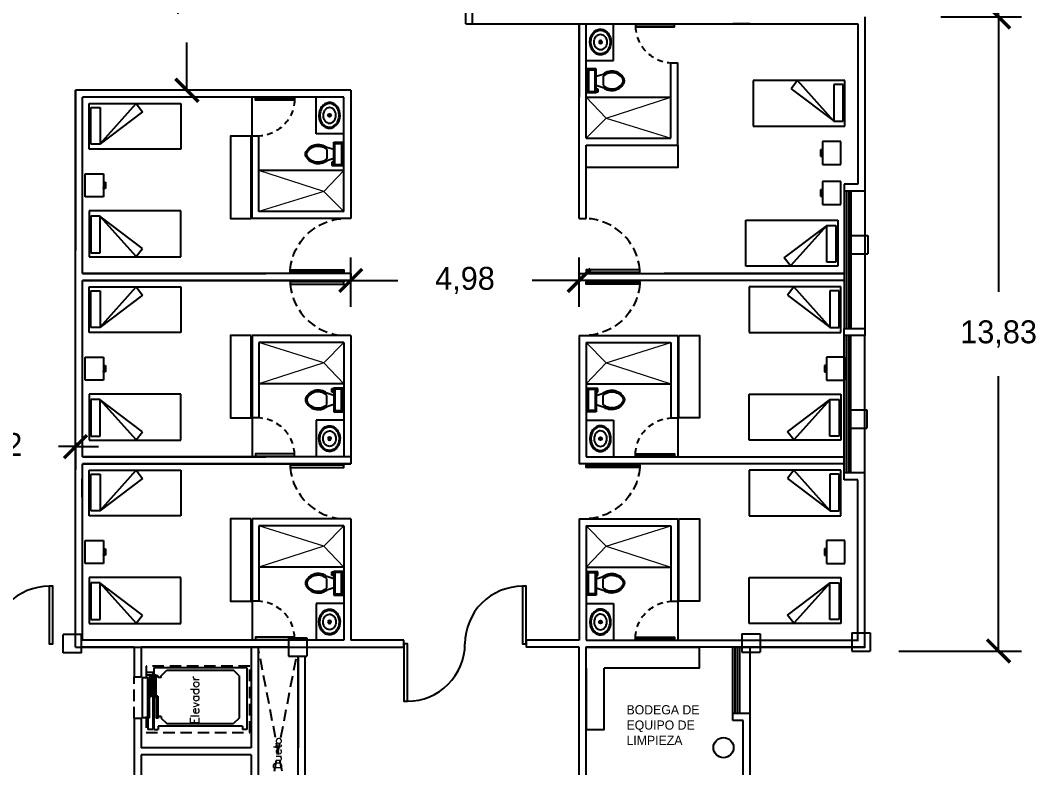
# Model space of a CAD drawing. Header units: millimetres. Extents: x -1615 to -538, y 177 to 397.
# Drawn here: x -1120.98 to -1098.8, y 344.27 to 360.57 of the extents above; entities that cross this region are included whole.
import ezdxf

# ---------------------------------------------------------------- set-up
doc = ezdxf.new("R2010")
doc.units = ezdxf.units.MM
for name, pattern in [('HIDDEN', [0.375, 0.25, -0.125]), ('HIDDEN2', [0.1875, 0.125, -0.0625]), ('OCULTA2', [0.3, 0.2, -0.1])]:
    doc.linetypes.add(name, pattern=pattern)
for name, color, linetype in [('AUX', 8, 'Continuous'), ('MOB', 7, 'Continuous'), ('MUEB', 251, 'Continuous'), ('MUEBLES', 9, 'Continuous'), ('MUROS', 1, 'Continuous'), ('PROY', 8, 'HIDDEN'), ('TEX', 2, 'Continuous'), ('VENT', 4, 'Continuous'), ('VENTANAS', 4, 'Continuous')]:
    doc.layers.add(name, color=color, linetype=linetype)
doc.layers.add('nom-esp', color=7, linetype='Continuous', lineweight=20)
doc.layers.add('venpu', color=7, linetype='Continuous', lineweight=15)
doc.styles.add('ROMANS', font='ROMANS.shx')
doc.styles.get("Standard").update_dxf_attribs({"font": 'stylu.ttf'})
doc.dimstyles.new('ISO-25', dxfattribs={"dimtxt": 0.5, "dimasz": 0.5, "dimexe": 0.5, "dimexo": 0.625, "dimtad": 0, "dimtih": 1, "dimtoh": 1, "dimtxsty": 'Standard', "dimblk": 'ARCHTICK', "dimcen": 2.5, "dimadec": 0, "dimazin": 0, "dimtfac": 1, "dimtmove": 0, "dimatfit": 3, "dimfxl": 0, "dimarcsym": 0})

# ---------------------------------------------------------------- blocks, each defined once
blk = doc.blocks.new('Sink - Oval top')
for p, q in [((-1, 0), (1, 0)), ((0, 1), (0, -1))]:
    blk.add_line(p, q)
at = {"linetype": 'Continuous'}
for points in [[(-12.23, 0.39, 0.117634), (-11.46, -3.36, 0.104469), (-8.88, -6.8, 0.090016), (-5.08, -9.07, 0.08192), (-0.32, -10.02, 0.08192), (4.49, -9.38, 0.090016), (8.42, -7.36, 0.104469), (11.22, -4.09, 0.117634), (12.23, -0.39, 0.117634), (11.46, 3.36, 0.104469), (8.88, 6.8, 0.090016), (5.08, 9.07, 0.08192), (0.32, 10.02, 0.08192), (-4.49, 9.38, 0.090016), (-8.42, 7.36, 0.104469), (-11.22, 4.09, 0.117634)], [(-11.29, 0.16, 0.118622), (-10.52, -3.25, 0.104678), (-8.07, -6.36, 0.089562), (-4.54, -8.37, 0.081185), (-0.13, -9.15, 0.081185), (4.3, -8.49, 0.089562), (7.89, -6.58, 0.104678), (10.42, -3.55, 0.118622), (11.29, -0.16, 0.118622), (10.52, 3.25, 0.104678), (8.07, 6.36, 0.089562), (4.54, 8.37, 0.081185), (0.13, 9.15, 0.081185), (-4.3, 8.49, 0.089562), (-7.89, 6.58, 0.104678), (-10.42, 3.55, 0.118622)], [(-7.42, 0.08, 0.118283), (-6.91, -2.17, 0.104607), (-5.29, -4.21, 0.089718), (-2.97, -5.53, 0.081436), (-0.07, -6.04, 0.081436), (2.84, -5.59, 0.089718), (5.2, -4.33, 0.104607), (6.86, -2.32, 0.118283), (7.42, -0.08, 0.118283), (6.91, 2.17, 0.104607), (5.29, 4.21, 0.089718), (2.97, 5.53, 0.081436), (0.07, 6.04, 0.081436), (-2.84, 5.59, 0.089718), (-5.2, 4.33, 0.104607), (-6.86, 2.32, 0.118283)]]:
    blk.add_lwpolyline(points, format="xyb", close=True, dxfattribs=at)
for radius in [1.5, 1]:
    blk.add_circle((0, 0), radius)
blk = doc.blocks.new('Toilet - top')
for p, q in [((-10, -8.5), (-8, -8.5)), ((-10, -9.5), (-10, -8.5)), ((-8, -8.5), (-8, -8)), ((-7, -8), (-7, -9.5)), ((-4, -8), (-6, -14)), ((4, -8), (6, -14)), ((9.5, -6), (9.5, -2)), ((-7, -9.5), (-10, -9.5)), ((4, -14), (-4, -14))]:
    blk.add_line(p, q)
blk.add_lwpolyline([(10.5, -8), (10.5, 0), (-10.5, 0), (-10.5, -8)], close=True)
for points in [[(-9.5, -2), (-9.5, -6)], [(8.5, -1), (-8.5, -1)], [(-8.5, -7), (8.5, -7)]]:
    blk.add_lwpolyline(points)
for centre, radius, start, end in [((-8.62, -1.88), 0.884, 81.8699, 188.1301), ((-8.62, -6.12), 0.884, 171.8699, 278.1301), ((8.62, -1.88), 0.884, 351.8699, 98.1301), ((8.62, -6.12), 0.884, 261.8699, 8.1301), ((3.52, -21.58), 12.17, 141.46911, 247.97143), ((4.2, -21.82), 11.33, 136.36773, 238.94682), ((-3.52, -21.58), 12.17, 292.02843, 38.53071), ((-4.2, -21.82), 11.33, 301.05301, 43.63209), ((0, -27.88), 4, 245.73182, 294.26817), ((0, -29), 4, 254.86053, 285.13947)]:
    blk.add_arc(centre, radius, start, end)
blk = doc.blocks.new('A$C3FDD2C79')
at = {"layer": 'VENT'}
blk.add_line((0, 0.02), (0, 0), dxfattribs=at)
blk.add_lwpolyline([(0, 0.02), (0.85, 0.02), (0.85, 0.07), (0, 0.07)], close=True, dxfattribs=at)
at = {"layer": 'VENT', "linetype": 'HIDDEN2'}
blk.add_arc((0.035, 0.036), 0.815, 2.3785, 92.4407, dxfattribs=at)
blk = doc.blocks.new('A$C42181B83')
at = {"layer": 'VENT'}
blk.add_line((0, 0), (0, 0.03), dxfattribs=at)
blk.add_lwpolyline([(0, 0.03), (1.17, 0.03), (1.17, 0.08), (0, 0.08)], close=True, dxfattribs=at)
at = {"layer": 'VENT', "linetype": 'OCULTA2'}
blk.add_arc((-0.051, -0.024), 1.225, 4.8759, 87.6257, dxfattribs=at)
blk = doc.blocks.new('_ArchTick')
at = {"color": 0, "linetype": 'ByBlock', "const_width": 0.15}
blk.add_lwpolyline([(-0.5, -0.5), (0.5, 0.5)], dxfattribs=at)
blk = doc.blocks.new('*D256')
at = {"color": 0, "lineweight": -2}
for p, q in [((-1101.946, 367.613), (-1099.152, 367.613)), ((-1099.652, 367.613), (-1099.652, 365.051)), ((-1099.652, 360.648), (-1099.652, 363.21)), ((-1100.911, 360.648), (-1099.152, 360.648))]:
    blk.add_line(p, q, dxfattribs=at)
at = {"layer": 'Defpoints', "color": 0}
for p in [(-1102.571, 367.613), (-1101.536, 360.648), (-1099.652, 360.648)]:
    blk.add_point(p, dxfattribs=at)
at = {"color": 0, "lineweight": -2, "xscale": 0.5, "yscale": 0.5, "zscale": 0.5}
for p, rotation in [((-1099.652, 367.613), 90), ((-1099.652, 360.648), 270)]:
    blk.add_blockref('_ArchTick', p, dxfattribs=dict(at, rotation=rotation))
at = {"color": 0, "insert": (-1099.652, 364.13), "char_height": 0.5, "attachment_point": 5}
blk.add_mtext('6,97', dxfattribs=at)
blk = doc.blocks.new('*D257')
at = {"color": 0, "lineweight": -2}
for p, q in [((-1100.911, 360.648), (-1099.152, 360.648)), ((-1099.652, 360.648), (-1099.652, 354.651)), ((-1099.652, 346.814), (-1099.652, 352.811)), ((-1101.824, 346.814), (-1099.152, 346.814))]:
    blk.add_line(p, q, dxfattribs=at)
at = {"layer": 'Defpoints', "color": 0}
for p in [(-1101.536, 360.648), (-1102.449, 346.814), (-1099.652, 346.814)]:
    blk.add_point(p, dxfattribs=at)
at = {"color": 0, "lineweight": -2, "xscale": 0.5, "yscale": 0.5, "zscale": 0.5}
for p, rotation in [((-1099.652, 360.648), 90), ((-1099.652, 346.814), 270)]:
    blk.add_blockref('_ArchTick', p, dxfattribs=dict(at, rotation=rotation))
at = {"color": 0, "insert": (-1099.652, 353.731), "char_height": 0.5, "attachment_point": 5}
blk.add_mtext('13,83', dxfattribs=at)
blk = doc.blocks.new('*D246')
at = {"color": 0, "lineweight": -2}
for p, q in [((-1123.398, 351.363), (-1123.398, 350.773)), ((-1119.776, 351.363), (-1119.776, 350.773)), ((-1123.398, 351.273), (-1123.898, 351.273)), ((-1123.398, 351.273), (-1123.029, 351.273)), ((-1119.776, 351.273), (-1120.145, 351.273)), ((-1119.776, 351.273), (-1119.276, 351.273))]:
    blk.add_line(p, q, dxfattribs=at)
at = {"layer": 'Defpoints', "color": 0}
for p in [(-1123.398, 351.988), (-1119.776, 351.988), (-1119.776, 351.273)]:
    blk.add_point(p, dxfattribs=at)
at = {"color": 0, "lineweight": -2, "xscale": 0.5, "yscale": 0.5, "zscale": 0.5}
blk.add_blockref('_ArchTick', (-1123.398, 351.273), dxfattribs=at)
at = {"color": 0, "lineweight": -2, "xscale": 0.5, "yscale": 0.5, "zscale": 0.5, "rotation": 180}
blk.add_blockref('_ArchTick', (-1119.776, 351.273), dxfattribs=at)
at = {"color": 0, "insert": (-1121.587, 351.273), "char_height": 0.5, "attachment_point": 5}
blk.add_mtext('3,62', dxfattribs=at)
blk = doc.blocks.new('*D252')
at = {"color": 0, "lineweight": -2}
for p, q in [((-1113.776, 354.321), (-1113.776, 355.398)), ((-1108.794, 354.321), (-1108.794, 355.398)), ((-1113.776, 354.898), (-1112.75, 354.898)), ((-1108.794, 354.898), (-1109.82, 354.898))]:
    blk.add_line(p, q, dxfattribs=at)
at = {"layer": 'Defpoints', "color": 0}
for p in [(-1113.776, 354.898), (-1113.776, 353.696), (-1108.794, 353.696)]:
    blk.add_point(p, dxfattribs=at)
at = {"color": 0, "lineweight": -2, "xscale": 0.5, "yscale": 0.5, "zscale": 0.5, "rotation": 180}
blk.add_blockref('_ArchTick', (-1113.776, 354.898), dxfattribs=at)
at = {"color": 0, "lineweight": -2, "xscale": 0.5, "yscale": 0.5, "zscale": 0.5}
blk.add_blockref('_ArchTick', (-1108.794, 354.898), dxfattribs=at)
at = {"color": 0, "insert": (-1111.285, 354.898), "char_height": 0.5, "attachment_point": 5}
blk.add_mtext('4,98', dxfattribs=at)
blk = doc.blocks.new('*D254')
at = {"color": 0, "lineweight": -2}
for p, q in [((-1116.97, 362.973), (-1117.846, 362.973)), ((-1117.346, 362.973), (-1117.346, 361.931)), ((-1117.346, 359.048), (-1117.346, 360.09)), ((-1116.97, 359.048), (-1117.846, 359.048))]:
    blk.add_line(p, q, dxfattribs=at)
at = {"layer": 'Defpoints', "color": 0}
for p in [(-1116.345, 362.973), (-1117.346, 359.048), (-1116.345, 359.048)]:
    blk.add_point(p, dxfattribs=at)
at = {"color": 0, "lineweight": -2, "xscale": 0.5, "yscale": 0.5, "zscale": 0.5}
for p, rotation in [((-1117.346, 362.973), 90), ((-1117.346, 359.048), 270)]:
    blk.add_blockref('_ArchTick', p, dxfattribs=dict(at, rotation=rotation))
at = {"color": 0, "insert": (-1117.346, 361.01), "char_height": 0.5, "attachment_point": 5}
blk.add_mtext('3,92', dxfattribs=at)

msp = doc.modelspace()

# ---------------------------------------------------------------- linework, layer by layer
for p, q in [((-1115.926, 358.048), (-1115.926, 358.898)), ((-1115.926, 351.898), (-1115.926, 351.048)), ((-1106.644, 351.898), (-1106.644, 351.048)), ((-1115.926, 347.898), (-1115.926, 347.048)), ((-1106.644, 347.898), (-1106.644, 347.048))]:
    msp.add_line(p, q)
at = {"layer": 'AUX'}
for p, q in [((-1116.043, 346.449), (-1118.069, 346.449)), ((-1118.069, 346.449), (-1118.069, 345.105)), ((-1116.043, 346.449), (-1116.043, 345.105)), ((-1118.325, 346.237), (-1118.325, 345.359)), ((-1118.325, 346.237), (-1118.197, 346.237)), ((-1118.087, 346.343), (-1118.237, 346.343)), ((-1118.087, 346.29), (-1118.237, 346.29)), ((-1118.197, 345.833), (-1118.197, 346.237)), ((-1118.158, 345.816), (-1118.158, 346.29)), ((-1118.158, 346.29), (-1118.123, 346.29)), ((-1118.123, 345.816), (-1118.123, 346.29)), ((-1118.087, 346.343), (-1118.087, 346.29)), ((-1118.087, 346.29), (-1118.087, 345.105)), ((-1118.018, 346.29), (-1118.069, 346.29)), ((-1118.057, 346.287), (-1118.057, 345.812)), ((-1118.022, 346.287), (-1118.057, 346.287)), ((-1118.022, 346.287), (-1118.022, 345.812)), ((-1118.018, 346.29), (-1118.018, 346.272)), ((-1117.976, 346.272), (-1118.018, 346.272)), ((-1118.018, 346.272), (-1118.018, 346.272)), ((-1117.976, 346.237), (-1117.976, 346.272)), ((-1117.905, 346.237), (-1117.976, 346.237)), ((-1117.905, 346.272), (-1117.782, 346.396)), ((-1117.905, 346.237), (-1117.905, 346.272)), ((-1117.782, 346.396), (-1116.331, 346.396)), ((-1116.207, 346.272), (-1116.331, 346.396)), ((-1116.207, 346.272), (-1116.207, 345.352)), ((-1118.197, 345.833), (-1118.161, 345.833)), ((-1118.197, 345.359), (-1118.197, 345.833)), ((-1118.161, 345.359), (-1118.161, 345.833)), ((-1118.123, 345.816), (-1118.158, 345.816)), ((-1118.057, 345.812), (-1118.022, 345.812)), ((-1117.983, 345.83), (-1118.018, 345.83)), ((-1118.018, 345.83), (-1118.018, 345.356)), ((-1117.983, 345.83), (-1117.983, 345.356)), ((-1118.161, 345.359), (-1118.325, 345.359)), ((-1118.197, 345.359), (-1118.197, 345.105)), ((-1118.161, 345.359), (-1118.197, 345.359)), ((-1118.018, 345.356), (-1117.983, 345.356)), ((-1118.018, 345.352), (-1118.018, 345.356)), ((-1117.976, 345.352), (-1118.018, 345.352)), ((-1118.018, 345.352), (-1118.018, 345.352)), ((-1117.905, 345.388), (-1117.976, 345.388)), ((-1117.976, 345.388), (-1117.976, 345.352)), ((-1117.905, 345.388), (-1117.905, 345.352)), ((-1117.905, 345.352), (-1117.782, 345.229)), ((-1116.207, 345.352), (-1116.331, 345.229)), ((-1118.087, 345.105), (-1118.197, 345.105)), ((-1118.069, 345.105), (-1117.976, 345.105)), ((-1116.136, 345.175), (-1117.976, 345.175)), ((-1117.976, 345.175), (-1117.976, 345.105)), ((-1117.782, 345.229), (-1116.331, 345.229)), ((-1116.136, 345.175), (-1116.136, 345.105)), ((-1116.043, 345.105), (-1116.136, 345.105))]:
    msp.add_line(p, q, dxfattribs=at)
at = {"layer": 'MOB'}
for points in [[(-1108.644, 346.44), (-1108.644, 346.44), (-1108.644, 346.898), (-1106.178, 346.898), (-1106.178, 346.44), (-1108.247, 346.44)], [(-1108.644, 346.44), (-1108.644, 345.098), (-1108.247, 345.098), (-1108.247, 346.44)]]:
    msp.add_lwpolyline(points, dxfattribs=at)
msp.add_circle((-1105.649, 344.706), 0.219, dxfattribs=at)
at = {"layer": 'MUEB'}
for p, q in [((-1108.044, 359.698), (-1108.044, 360.498)), ((-1108.644, 359.698), (-1108.044, 359.698)), ((-1103.004, 359.261), (-1105.004, 359.261)), ((-1105.004, 359.261), (-1105.004, 358.261)), ((-1104.033, 359.258), (-1104.172, 359.078)), ((-1104.172, 359.078), (-1103.237, 358.375)), ((-1103.242, 358.376), (-1104.033, 359.258)), ((-1103.043, 359.175), (-1103.243, 359.175)), ((-1103.243, 359.175), (-1103.243, 358.375)), ((-1103.043, 358.375), (-1103.043, 359.175)), ((-1103.004, 358.261), (-1103.004, 359.261)), ((-1114.526, 358.098), (-1114.526, 358.898)), ((-1119.481, 358.76), (-1117.481, 358.76)), ((-1119.481, 357.76), (-1119.481, 358.76)), ((-1119.442, 358.674), (-1119.242, 358.674)), ((-1119.442, 357.874), (-1119.442, 358.674)), ((-1119.243, 357.875), (-1118.452, 358.758)), ((-1119.242, 358.674), (-1119.242, 357.874)), ((-1118.452, 358.758), (-1118.313, 358.578)), ((-1117.481, 358.76), (-1117.481, 357.76)), ((-1118.313, 358.578), (-1119.248, 357.874)), ((-1105.004, 358.261), (-1103.004, 358.261)), ((-1103.243, 358.375), (-1103.043, 358.375)), ((-1113.926, 358.098), (-1114.526, 358.098)), ((-1117.481, 357.76), (-1119.481, 357.76)), ((-1119.242, 357.874), (-1119.442, 357.874)), ((-1103.533, 357.75), (-1103.533, 357.61)), ((-1103.493, 357.75), (-1103.533, 357.75)), ((-1103.093, 357.93), (-1103.493, 357.93)), ((-1103.093, 357.93), (-1103.493, 357.93)), ((-1103.493, 357.93), (-1103.493, 357.75)), ((-1103.493, 357.93), (-1103.493, 357.43)), ((-1103.093, 357.43), (-1103.093, 357.93)), ((-1103.533, 357.61), (-1103.493, 357.61)), ((-1103.513, 357.73), (-1103.493, 357.73)), ((-1103.513, 357.63), (-1103.513, 357.73)), ((-1103.493, 357.63), (-1103.513, 357.63)), ((-1103.493, 357.61), (-1103.493, 357.63)), ((-1103.493, 357.43), (-1103.093, 357.43)), ((-1119.564, 357.223), (-1119.164, 357.223)), ((-1119.564, 357.223), (-1119.164, 357.223)), ((-1119.564, 356.723), (-1119.564, 357.223)), ((-1119.164, 357.223), (-1119.164, 357.043)), ((-1119.164, 357.223), (-1119.164, 356.723)), ((-1119.164, 357.043), (-1119.124, 357.043)), ((-1119.144, 357.023), (-1119.164, 357.023)), ((-1119.164, 356.923), (-1119.144, 356.923)), ((-1119.164, 356.903), (-1119.164, 356.923)), ((-1119.124, 356.903), (-1119.164, 356.903)), ((-1119.144, 356.923), (-1119.144, 357.023)), ((-1119.124, 357.043), (-1119.124, 356.903)), ((-1103.533, 356.874), (-1103.533, 356.734)), ((-1103.493, 356.874), (-1103.533, 356.874)), ((-1103.093, 357.054), (-1103.493, 357.054)), ((-1103.093, 357.054), (-1103.493, 357.054)), ((-1103.493, 357.054), (-1103.493, 356.874)), ((-1103.493, 357.054), (-1103.493, 356.554)), ((-1103.093, 356.554), (-1103.093, 357.054)), ((-1119.164, 356.723), (-1119.564, 356.723)), ((-1103.533, 356.734), (-1103.493, 356.734)), ((-1103.513, 356.854), (-1103.493, 356.854)), ((-1103.513, 356.754), (-1103.513, 356.854)), ((-1103.493, 356.754), (-1103.513, 356.754)), ((-1103.493, 356.734), (-1103.493, 356.754)), ((-1117.481, 356.416), (-1119.481, 356.416)), ((-1119.481, 356.416), (-1119.481, 355.416)), ((-1117.481, 355.416), (-1117.481, 356.416)), ((-1103.493, 356.554), (-1103.093, 356.554)), ((-1119.242, 356.302), (-1119.442, 356.302)), ((-1119.442, 356.302), (-1119.442, 355.502)), ((-1118.313, 355.598), (-1119.248, 356.301)), ((-1119.243, 356.3), (-1118.452, 355.418)), ((-1119.242, 355.502), (-1119.242, 356.302)), ((-1105.159, 356.211), (-1103.159, 356.211)), ((-1105.159, 355.211), (-1105.159, 356.211)), ((-1103.159, 356.211), (-1103.159, 355.211)), ((-1104.327, 355.394), (-1103.392, 356.097)), ((-1103.397, 356.096), (-1104.188, 355.214)), ((-1103.398, 356.098), (-1103.198, 356.098)), ((-1103.398, 355.298), (-1103.398, 356.098)), ((-1103.198, 356.098), (-1103.198, 355.298)), ((-1118.452, 355.418), (-1118.313, 355.598)), ((-1119.481, 355.416), (-1117.481, 355.416)), ((-1119.442, 355.502), (-1119.242, 355.502)), ((-1104.188, 355.214), (-1104.327, 355.394)), ((-1103.159, 355.211), (-1105.159, 355.211)), ((-1103.198, 355.298), (-1103.398, 355.298)), ((-1119.481, 354.76), (-1117.481, 354.76)), ((-1119.481, 353.76), (-1119.481, 354.76)), ((-1119.442, 354.674), (-1119.242, 354.674)), ((-1119.442, 353.874), (-1119.442, 354.674)), ((-1119.243, 353.875), (-1118.452, 354.758)), ((-1119.242, 354.674), (-1119.242, 353.874)), ((-1118.452, 354.758), (-1118.313, 354.578)), ((-1117.481, 354.76), (-1117.481, 353.76)), ((-1103.089, 354.76), (-1105.089, 354.76)), ((-1105.089, 354.76), (-1105.089, 353.76)), ((-1104.118, 354.758), (-1104.257, 354.578)), ((-1103.327, 353.875), (-1104.118, 354.758)), ((-1103.128, 354.674), (-1103.328, 354.674)), ((-1103.328, 354.674), (-1103.328, 353.874)), ((-1103.128, 353.874), (-1103.128, 354.674)), ((-1103.089, 353.76), (-1103.089, 354.76)), ((-1118.313, 354.578), (-1119.248, 353.874)), ((-1104.257, 354.578), (-1103.322, 353.874)), ((-1117.481, 353.76), (-1119.481, 353.76)), ((-1119.242, 353.874), (-1119.442, 353.874)), ((-1105.089, 353.76), (-1103.089, 353.76)), ((-1103.328, 353.874), (-1103.128, 353.874)), ((-1119.564, 353.223), (-1119.164, 353.223)), ((-1119.564, 353.223), (-1119.164, 353.223)), ((-1119.564, 352.723), (-1119.564, 353.223)), ((-1119.164, 353.223), (-1119.164, 353.043)), ((-1119.164, 353.223), (-1119.164, 352.723)), ((-1103.006, 353.223), (-1103.406, 353.223)), ((-1103.006, 353.223), (-1103.406, 353.223)), ((-1103.406, 353.223), (-1103.406, 353.043)), ((-1103.406, 353.223), (-1103.406, 352.723)), ((-1103.006, 352.723), (-1103.006, 353.223)), ((-1119.164, 353.043), (-1119.124, 353.043)), ((-1119.144, 353.023), (-1119.164, 353.023)), ((-1119.164, 352.923), (-1119.144, 352.923)), ((-1119.164, 352.903), (-1119.164, 352.923)), ((-1119.124, 352.903), (-1119.164, 352.903)), ((-1119.144, 352.923), (-1119.144, 353.023)), ((-1119.124, 353.043), (-1119.124, 352.903)), ((-1103.446, 353.043), (-1103.446, 352.903)), ((-1103.406, 353.043), (-1103.446, 353.043)), ((-1103.446, 352.903), (-1103.406, 352.903)), ((-1103.426, 353.023), (-1103.406, 353.023)), ((-1103.426, 352.923), (-1103.426, 353.023)), ((-1103.406, 352.923), (-1103.426, 352.923)), ((-1103.406, 352.903), (-1103.406, 352.923)), ((-1119.164, 352.723), (-1119.564, 352.723)), ((-1103.406, 352.723), (-1103.006, 352.723)), ((-1117.481, 352.416), (-1119.481, 352.416)), ((-1119.481, 352.416), (-1119.481, 351.416)), ((-1119.242, 352.302), (-1119.442, 352.302)), ((-1119.442, 352.302), (-1119.442, 351.502)), ((-1118.313, 351.598), (-1119.248, 352.301)), ((-1119.243, 352.3), (-1118.452, 351.418)), ((-1119.242, 351.502), (-1119.242, 352.302)), ((-1117.481, 351.416), (-1117.481, 352.416)), ((-1105.089, 352.416), (-1103.089, 352.416)), ((-1105.089, 351.416), (-1105.089, 352.416)), ((-1104.257, 351.598), (-1103.322, 352.301)), ((-1103.327, 352.3), (-1104.118, 351.418)), ((-1103.328, 352.302), (-1103.128, 352.302)), ((-1103.328, 351.502), (-1103.328, 352.302)), ((-1103.128, 352.302), (-1103.128, 351.502)), ((-1103.089, 352.416), (-1103.089, 351.416)), ((-1114.526, 351.848), (-1114.526, 351.048)), ((-1113.926, 351.848), (-1114.526, 351.848)), ((-1108.644, 351.848), (-1108.044, 351.848)), ((-1108.044, 351.848), (-1108.044, 351.048)), ((-1118.452, 351.418), (-1118.313, 351.598)), ((-1104.118, 351.418), (-1104.257, 351.598)), ((-1119.481, 351.416), (-1117.481, 351.416)), ((-1119.442, 351.502), (-1119.242, 351.502)), ((-1103.089, 351.416), (-1105.089, 351.416)), ((-1103.128, 351.502), (-1103.328, 351.502)), ((-1119.481, 350.76), (-1117.481, 350.76)), ((-1119.481, 349.76), (-1119.481, 350.76)), ((-1119.442, 350.674), (-1119.242, 350.674)), ((-1119.442, 349.874), (-1119.442, 350.674)), ((-1119.243, 349.875), (-1118.452, 350.758)), ((-1119.242, 350.674), (-1119.242, 349.874)), ((-1118.452, 350.758), (-1118.313, 350.578)), ((-1117.481, 350.76), (-1117.481, 349.76)), ((-1103.089, 350.76), (-1105.089, 350.76)), ((-1105.089, 350.76), (-1105.089, 349.76)), ((-1104.118, 350.758), (-1104.257, 350.578)), ((-1103.327, 349.875), (-1104.118, 350.758)), ((-1103.128, 350.674), (-1103.328, 350.674)), ((-1103.328, 350.674), (-1103.328, 349.874)), ((-1103.128, 349.874), (-1103.128, 350.674)), ((-1103.089, 349.76), (-1103.089, 350.76)), ((-1118.313, 350.578), (-1119.248, 349.874)), ((-1104.257, 350.578), (-1103.322, 349.874)), ((-1117.481, 349.76), (-1119.481, 349.76)), ((-1119.242, 349.874), (-1119.442, 349.874)), ((-1105.089, 349.76), (-1103.089, 349.76)), ((-1103.328, 349.874), (-1103.128, 349.874)), ((-1119.564, 349.223), (-1119.164, 349.223)), ((-1119.564, 349.223), (-1119.164, 349.223)), ((-1119.564, 348.723), (-1119.564, 349.223)), ((-1119.164, 349.223), (-1119.164, 349.043)), ((-1119.164, 349.223), (-1119.164, 348.723)), ((-1103.006, 349.223), (-1103.406, 349.223)), ((-1103.006, 349.223), (-1103.406, 349.223)), ((-1103.406, 349.223), (-1103.406, 349.043)), ((-1103.406, 349.223), (-1103.406, 348.723)), ((-1103.006, 348.723), (-1103.006, 349.223)), ((-1119.164, 349.043), (-1119.124, 349.043)), ((-1119.144, 349.023), (-1119.164, 349.023)), ((-1119.164, 348.923), (-1119.144, 348.923)), ((-1119.164, 348.903), (-1119.164, 348.923)), ((-1119.124, 348.903), (-1119.164, 348.903)), ((-1119.144, 348.923), (-1119.144, 349.023)), ((-1119.124, 349.043), (-1119.124, 348.903)), ((-1103.446, 349.043), (-1103.446, 348.903)), ((-1103.406, 349.043), (-1103.446, 349.043)), ((-1103.446, 348.903), (-1103.406, 348.903)), ((-1103.426, 349.023), (-1103.406, 349.023)), ((-1103.426, 348.923), (-1103.426, 349.023)), ((-1103.406, 348.923), (-1103.426, 348.923)), ((-1103.406, 348.903), (-1103.406, 348.923)), ((-1119.164, 348.723), (-1119.564, 348.723)), ((-1103.406, 348.723), (-1103.006, 348.723)), ((-1117.481, 348.416), (-1119.481, 348.416)), ((-1119.481, 348.416), (-1119.481, 347.416)), ((-1119.242, 348.302), (-1119.442, 348.302)), ((-1119.442, 348.302), (-1119.442, 347.502)), ((-1118.313, 347.598), (-1119.248, 348.301)), ((-1119.243, 348.3), (-1118.452, 347.418)), ((-1119.242, 347.502), (-1119.242, 348.302)), ((-1117.481, 347.416), (-1117.481, 348.416)), ((-1105.089, 348.416), (-1103.089, 348.416)), ((-1105.089, 347.416), (-1105.089, 348.416)), ((-1104.257, 347.598), (-1103.322, 348.301)), ((-1103.327, 348.3), (-1104.118, 347.418)), ((-1103.328, 348.302), (-1103.128, 348.302)), ((-1103.328, 347.502), (-1103.328, 348.302)), ((-1103.128, 348.302), (-1103.128, 347.502)), ((-1103.089, 348.416), (-1103.089, 347.416)), ((-1114.526, 347.848), (-1114.526, 347.048)), ((-1113.926, 347.848), (-1114.526, 347.848)), ((-1108.644, 347.848), (-1108.044, 347.848)), ((-1108.044, 347.848), (-1108.044, 347.048)), ((-1118.452, 347.418), (-1118.313, 347.598)), ((-1104.118, 347.418), (-1104.257, 347.598)), ((-1119.481, 347.416), (-1117.481, 347.416)), ((-1119.442, 347.502), (-1119.242, 347.502)), ((-1103.089, 347.416), (-1105.089, 347.416)), ((-1103.128, 347.502), (-1103.328, 347.502))]:
    msp.add_line(p, q, dxfattribs=at)
for points in [[(-1115.945, 358.048), (-1116.399, 358.048), (-1116.399, 356.25), (-1115.945, 356.25)], [(-1108.644, 357.85), (-1106.644, 357.85), (-1106.644, 357.362), (-1108.644, 357.362)], [(-1115.945, 353.696), (-1116.399, 353.696), (-1116.399, 351.898), (-1115.945, 351.898)], [(-1106.625, 353.696), (-1106.171, 353.696), (-1106.171, 351.898), (-1106.625, 351.898)], [(-1115.945, 349.696), (-1116.399, 349.696), (-1116.399, 347.898), (-1115.945, 347.898)], [(-1106.625, 349.696), (-1106.171, 349.696), (-1106.171, 347.898), (-1106.625, 347.898)]]:
    msp.add_lwpolyline(points, close=True, dxfattribs=at)
at = {"layer": 'MUEBLES'}
for points in [[(-1120.35, 348.226), (-1120.35, 346.973), (-1120.272, 346.973), (-1120.272, 348.226), (-1120.35, 348.226, 0.414214), (-1121.603, 346.973, 0.414214)], [(-1110.032, 348.226), (-1110.032, 346.973), (-1109.954, 346.973), (-1109.954, 348.226), (-1110.032, 348.226, 0.414214), (-1111.285, 346.973, 0.414214)], [(-1112.538, 345.72), (-1112.538, 346.973), (-1112.616, 346.973), (-1112.616, 345.72), (-1112.538, 345.72, 0.414214), (-1111.285, 346.973, 0.414214)]]:
    msp.add_lwpolyline(points, format="xyb", dxfattribs=at)
at = {"layer": 'MUROS'}
for p, q in [((-1111.27, 360.498), (-1111.27, 362.218)), ((-1111.12, 360.498), (-1111.12, 362.218)), ((-1102.57, 360.648), (-1102.57, 356.848)), ((-1111.27, 360.498), (-1105.445, 360.498)), ((-1108.794, 360.498), (-1108.794, 358.898)), ((-1108.794, 356.25), (-1108.794, 360.498)), ((-1108.644, 358), (-1108.644, 360.498)), ((-1105.445, 360.498), (-1102.72, 360.498)), ((-1105.07, 360.498), (-1105.445, 360.498)), ((-1102.72, 360.498), (-1102.72, 356.998)), ((-1106.794, 358), (-1106.794, 359.648)), ((-1106.794, 359.648), (-1106.644, 359.648)), ((-1106.644, 357.85), (-1106.644, 359.648)), ((-1117.051, 359.048), (-1119.776, 359.048)), ((-1119.776, 359.048), (-1119.776, 355.548)), ((-1119.776, 354.898), (-1119.776, 359.048)), ((-1113.776, 359.048), (-1119.776, 359.048)), ((-1119.626, 355.048), (-1119.626, 358.898)), ((-1113.926, 358.898), (-1119.626, 358.898)), ((-1113.926, 356.4), (-1113.926, 358.898)), ((-1113.776, 359.048), (-1113.776, 356.25)), ((-1108.644, 358.9), (-1106.794, 358.9)), ((-1115.776, 358.048), (-1115.926, 358.048)), ((-1115.926, 356.25), (-1115.926, 358.048)), ((-1115.776, 356.4), (-1115.776, 358.048)), ((-1108.644, 358), (-1106.794, 358)), ((-1108.644, 357.85), (-1106.794, 357.85)), ((-1108.644, 356.25), (-1108.644, 357.85)), ((-1106.794, 357.85), (-1106.644, 357.85)), ((-1113.926, 357.3), (-1115.776, 357.3)), ((-1102.72, 356.998), (-1103.02, 356.998)), ((-1103.02, 356.998), (-1103.02, 356.848)), ((-1102.57, 356.848), (-1103.02, 356.848)), ((-1115.776, 356.25), (-1115.926, 356.25)), ((-1113.926, 356.4), (-1115.776, 356.4)), ((-1113.776, 356.25), (-1115.776, 356.25)), ((-1108.794, 356.25), (-1108.644, 356.25)), ((-1102.899, 355.88), (-1102.499, 355.88)), ((-1102.899, 355.88), (-1102.899, 355.48)), ((-1102.499, 355.88), (-1102.499, 355.48)), ((-1102.899, 355.48), (-1102.499, 355.48)), ((-1119.776, 350.898), (-1119.776, 355.048)), ((-1119.626, 355.048), (-1115.626, 355.048)), ((-1113.926, 355.048), (-1119.626, 355.048)), ((-1113.776, 355.048), (-1119.626, 355.048)), ((-1119.626, 354.898), (-1113.776, 354.898)), ((-1119.626, 351.048), (-1119.626, 354.898)), ((-1113.776, 354.898), (-1119.626, 354.898)), ((-1113.776, 354.898), (-1113.776, 355.048)), ((-1113.776, 355.048), (-1113.776, 354.898)), ((-1108.794, 355.048), (-1103.004, 355.048)), ((-1108.794, 355.048), (-1108.794, 354.898)), ((-1103.004, 354.898), (-1108.794, 354.898)), ((-1103.004, 355.048), (-1106.944, 355.048)), ((-1115.776, 353.696), (-1115.926, 353.696)), ((-1115.926, 353.696), (-1115.926, 351.898)), ((-1113.776, 353.696), (-1115.776, 353.696)), ((-1115.776, 353.546), (-1115.776, 351.898)), ((-1113.926, 353.546), (-1115.776, 353.546)), ((-1113.926, 353.546), (-1113.926, 351.048)), ((-1113.776, 353.696), (-1113.776, 350.898)), ((-1108.794, 353.696), (-1106.794, 353.696)), ((-1108.794, 353.696), (-1108.794, 350.898)), ((-1108.644, 353.546), (-1108.644, 351.048)), ((-1108.644, 353.546), (-1106.794, 353.546)), ((-1106.794, 353.696), (-1106.644, 353.696)), ((-1106.794, 353.546), (-1106.794, 351.898)), ((-1106.644, 353.696), (-1106.644, 351.898)), ((-1113.926, 352.646), (-1115.776, 352.646)), ((-1108.644, 352.646), (-1106.794, 352.646)), ((-1102.925, 352.079), (-1102.525, 352.079)), ((-1102.925, 352.079), (-1102.925, 351.679)), ((-1102.525, 352.079), (-1102.525, 351.679)), ((-1115.776, 351.898), (-1115.926, 351.898)), ((-1106.794, 351.898), (-1106.644, 351.898)), ((-1102.925, 351.679), (-1102.525, 351.679)), ((-1119.776, 346.898), (-1119.776, 351.048)), ((-1119.626, 351.048), (-1115.626, 351.048)), ((-1113.926, 351.048), (-1119.626, 351.048)), ((-1113.776, 351.048), (-1119.626, 351.048)), ((-1119.626, 350.898), (-1113.776, 350.898)), ((-1119.626, 347.048), (-1119.626, 350.898)), ((-1113.776, 350.898), (-1119.626, 350.898)), ((-1113.776, 351.048), (-1113.776, 350.898)), ((-1108.794, 351.048), (-1108.794, 350.898)), ((-1103.004, 350.898), (-1108.794, 350.898)), ((-1108.644, 351.048), (-1103.004, 351.048)), ((-1102.57, 350.698), (-1103.02, 350.698)), ((-1103.02, 350.548), (-1103.02, 350.698)), ((-1102.57, 346.898), (-1102.57, 350.698)), ((-1119.628, 350.173), (-1119.628, 350.573)), ((-1102.72, 350.548), (-1103.02, 350.548)), ((-1102.72, 347.048), (-1102.72, 350.548)), ((-1115.776, 349.696), (-1115.926, 349.696)), ((-1115.926, 349.696), (-1115.926, 347.898)), ((-1113.776, 349.696), (-1115.776, 349.696)), ((-1115.776, 349.546), (-1115.776, 347.898)), ((-1113.926, 349.546), (-1115.776, 349.546)), ((-1113.926, 349.546), (-1113.926, 347.048)), ((-1113.776, 349.696), (-1113.776, 347.048)), ((-1108.794, 349.696), (-1106.794, 349.696)), ((-1108.794, 349.696), (-1108.794, 347.048)), ((-1108.644, 349.546), (-1108.644, 347.048)), ((-1108.644, 349.546), (-1106.794, 349.546)), ((-1106.794, 349.696), (-1106.644, 349.696)), ((-1106.794, 349.546), (-1106.794, 347.898)), ((-1106.644, 349.696), (-1106.644, 347.898)), ((-1113.926, 348.646), (-1115.776, 348.646)), ((-1108.644, 348.646), (-1106.794, 348.646)), ((-1115.776, 347.898), (-1115.926, 347.898)), ((-1106.794, 347.898), (-1106.644, 347.898)), ((-1120.045, 346.773), (-1120.045, 347.173)), ((-1119.645, 347.173), (-1120.045, 347.173)), ((-1119.645, 346.773), (-1119.645, 347.173)), ((-1115.135, 347.098), (-1114.735, 347.098)), ((-1115.135, 347.098), (-1115.135, 346.698)), ((-1114.735, 347.098), (-1114.735, 346.698)), ((-1105.249, 347.187), (-1104.849, 347.187)), ((-1105.249, 347.187), (-1105.249, 346.787)), ((-1104.849, 347.187), (-1104.849, 346.787)), ((-1102.849, 347.214), (-1102.449, 347.214)), ((-1102.849, 347.214), (-1102.849, 346.814)), ((-1102.449, 347.214), (-1102.449, 346.814)), ((-1119.776, 346.898), (-1112.616, 346.898)), ((-1115.135, 347.048), (-1119.645, 347.048)), ((-1118.495, 346.898), (-1119.645, 346.898)), ((-1113.926, 347.048), (-1119.626, 347.048)), ((-1118.495, 346.898), (-1118.495, 346.248)), ((-1118.345, 346.898), (-1115.945, 346.898)), ((-1115.135, 346.898), (-1118.345, 346.898)), ((-1118.345, 346.898), (-1118.345, 346.248)), ((-1115.945, 346.898), (-1115.945, 344.698)), ((-1115.795, 346.898), (-1115.795, 342.348)), ((-1115.795, 346.898), (-1115.135, 346.898)), ((-1112.616, 347.048), (-1113.776, 347.048)), ((-1112.616, 346.898), (-1112.616, 347.048)), ((-1108.794, 347.048), (-1109.954, 347.048)), ((-1109.954, 347.048), (-1109.954, 346.898)), ((-1108.794, 346.898), (-1109.954, 346.898)), ((-1108.644, 347.048), (-1102.704, 347.048)), ((-1102.554, 346.898), (-1108.644, 346.898)), ((-1108.644, 343.298), (-1108.644, 346.898)), ((-1105.445, 347.048), (-1102.72, 347.048)), ((-1105.445, 346.898), (-1102.57, 346.898)), ((-1119.645, 346.773), (-1120.045, 346.773)), ((-1115.135, 346.698), (-1114.735, 346.698)), ((-1114.92, 340.074), (-1114.92, 346.698)), ((-1114.92, 346.698), (-1114.92, 344.698)), ((-1114.77, 343.448), (-1114.77, 346.698)), ((-1105.249, 346.787), (-1104.849, 346.787)), ((-1102.849, 346.814), (-1102.449, 346.814)), ((-1118.495, 346.248), (-1118.345, 346.248)), ((-1118.495, 345.348), (-1118.495, 343.898)), ((-1118.495, 345.348), (-1118.345, 345.348)), ((-1118.345, 345.348), (-1118.345, 344.698)), ((-1105.445, 345.298), (-1105.445, 345.448)), ((-1105.07, 345.448), (-1105.445, 345.448)), ((-1105.07, 343.448), (-1105.07, 345.448)), ((-1105.22, 345.298), (-1105.445, 345.298)), ((-1105.22, 343.448), (-1105.22, 345.298)), ((-1115.945, 344.698), (-1118.345, 344.698)), ((-1118.345, 344.548), (-1118.345, 343.898)), ((-1115.945, 344.548), (-1118.345, 344.548)), ((-1115.945, 344.548), (-1115.945, 342.348))]:
    msp.add_line(p, q, dxfattribs=at)
msp.add_lwpolyline([(-1102.57, 353.698), (-1103.02, 353.698), (-1103.02, 353.848), (-1102.57, 353.848)], close=True, dxfattribs=at)
msp.add_lwpolyline([(-1108.644, 343.298), (-1108.794, 343.298), (-1108.794, 346.898)], dxfattribs=at)
at = {"layer": 'PROY'}
for p, q in [((-1114.92, 342.348), (-1115.795, 346.898)), ((-1115.795, 342.348), (-1114.958, 346.698)), ((-1118.495, 345.348), (-1118.495, 346.248))]:
    msp.add_line(p, q, dxfattribs=at)
msp.add_lwpolyline([(-1118.237, 345.388), (-1118.237, 345.034), (-1115.972, 345.034), (-1115.972, 346.485), (-1118.237, 346.485), (-1118.237, 346.237)], dxfattribs=at)
at = {"layer": 'venpu'}
for p, q in [((-1108.207, 358.442), (-1108.644, 358.9)), ((-1108.207, 358.442), (-1106.794, 358.9)), ((-1108.644, 358), (-1108.207, 358.442)), ((-1108.207, 358.442), (-1106.794, 358)), ((-1114.363, 356.842), (-1115.776, 357.3)), ((-1114.363, 356.842), (-1113.926, 357.3)), ((-1114.363, 356.842), (-1115.776, 356.4)), ((-1113.926, 356.4), (-1114.363, 356.842)), ((-1114.363, 353.104), (-1115.776, 353.546)), ((-1113.926, 353.546), (-1114.363, 353.104)), ((-1108.644, 353.546), (-1108.207, 353.104)), ((-1108.207, 353.104), (-1106.794, 353.546)), ((-1114.363, 353.104), (-1115.776, 352.646)), ((-1114.363, 353.104), (-1113.926, 352.646)), ((-1108.207, 353.104), (-1108.644, 352.646)), ((-1108.207, 353.104), (-1106.794, 352.646)), ((-1114.363, 349.104), (-1115.776, 349.546)), ((-1113.926, 349.546), (-1114.363, 349.104)), ((-1108.644, 349.546), (-1108.207, 349.104)), ((-1108.207, 349.104), (-1106.794, 349.546)), ((-1114.363, 349.104), (-1115.776, 348.646)), ((-1114.363, 349.104), (-1113.926, 348.646)), ((-1108.207, 349.104), (-1108.644, 348.646)), ((-1108.207, 349.104), (-1106.794, 348.646))]:
    msp.add_line(p, q, dxfattribs=at)
at = {"layer": 'VENTANAS'}
for p, q in [((-1103.02, 356.848), (-1103.02, 353.848)), ((-1102.97, 356.848), (-1102.97, 353.848)), ((-1102.92, 356.848), (-1102.92, 353.848)), ((-1102.87, 356.848), (-1102.87, 353.848)), ((-1102.57, 356.848), (-1102.57, 353.848)), ((-1103.02, 350.698), (-1103.02, 353.698)), ((-1102.97, 350.698), (-1102.97, 353.698)), ((-1102.92, 350.698), (-1102.92, 353.698)), ((-1102.87, 350.698), (-1102.87, 353.698)), ((-1102.57, 350.698), (-1102.57, 353.698)), ((-1105.445, 345.448), (-1105.445, 346.898)), ((-1105.395, 345.448), (-1105.395, 346.898)), ((-1105.345, 345.448), (-1105.345, 346.898)), ((-1105.295, 345.448), (-1105.295, 346.898)), ((-1105.07, 345.448), (-1105.07, 346.898))]:
    msp.add_line(p, q, dxfattribs=at)

# ---------------------------------------------------------------- block references
at = {"rotation": 180}
for name, p in [('A$C3FDD2C79', (-1106.719, 360.498)), ('A$C42181B83', (-1113.926, 354.896)), ('A$C42181B83', (-1113.926, 350.896))]:
    msp.add_blockref(name, p, dxfattribs=at)
at = {"xscale": -1, "rotation": 180}
for name, p in [('A$C3FDD2C79', (-1115.851, 358.898)), ('A$C42181B83', (-1108.644, 354.896)), ('A$C42181B83', (-1108.644, 350.896))]:
    msp.add_blockref(name, p, dxfattribs=at)
at = {"xscale": -1}
for name, p in [('A$C42181B83', (-1113.926, 355.05)), ('A$C3FDD2C79', (-1106.719, 351.048)), ('A$C3FDD2C79', (-1106.719, 347.048))]:
    msp.add_blockref(name, p, dxfattribs=at)
for name, p in [('A$C42181B83', (-1108.644, 355.05)), ('A$C3FDD2C79', (-1115.851, 351.048)), ('A$C3FDD2C79', (-1115.851, 347.048))]:
    msp.add_blockref(name, p)
at = {"layer": 'MUEB'}
for name, p, xscale, yscale, zscale, rotation in [('Sink - Oval top', (-1108.331, 360.099), -0.02288834281034724, 0.02288834281034724, 0.02288834281040316, 90), ('Toilet - top', (-1108.619, 359.254), 0.02459040943108448, 0.02459040943108448, 0.02459040943121208, 90), ('Sink - Oval top', (-1114.239, 358.499), 0.02288834281034724, 0.02288834281034724, 0.02288834281040316, 270), ('Toilet - top', (-1113.951, 357.654), -0.02459040943108448, 0.02459040943108448, 0.02459040943121208, 270), ('Toilet - top', (-1113.951, 352.292), 0.02459040943108448, 0.02459040943108448, 0.02459040943121208, 270), ('Toilet - top', (-1108.619, 352.292), -0.02459040943108448, 0.02459040943108448, 0.02459040943121208, 90), ('Sink - Oval top', (-1114.239, 351.447), -0.02288834281034724, 0.02288834281034724, 0.02288834281040316, 270), ('Sink - Oval top', (-1108.331, 351.447), 0.02288834281034724, 0.02288834281034724, 0.02288834281040316, 90), ('Toilet - top', (-1113.951, 348.292), 0.02459040943108448, 0.02459040943108448, 0.02459040943121208, 270), ('Toilet - top', (-1108.619, 348.292), -0.02459040943108448, 0.02459040943108448, 0.02459040943121208, 90), ('Sink - Oval top', (-1114.239, 347.447), -0.02288834281034724, 0.02288834281034724, 0.02288834281040316, 270), ('Sink - Oval top', (-1108.331, 347.447), 0.02288834281034724, 0.02288834281034724, 0.02288834281040316, 90)]:
    msp.add_blockref(name, p, dxfattribs=dict(at, xscale=xscale, yscale=yscale, zscale=zscale, rotation=rotation))

# ---------------------------------------------------------------- texts
at = {"layer": 'nom-esp', "insert": (-1107.763, 345.632), "char_height": 0.2, "width": 2.04492, "attachment_point": 1}
msp.add_mtext('{\\fStylus BT|b0|i0|c0|p34;BODEGA DE EQUIPO DE LIMPIEZA}', dxfattribs=at)
at = {"layer": 'TEX', "style": 'ROMANS'}
for s, height, p in [('Elevador', 0.1864, (-1117.082, 345.219)), ('Ducto', 0.18, (-1115.283, 344.239))]:
    msp.add_text(s, height=height, rotation=90, dxfattribs=at).set_placement(p)

# ---------------------------------------------------------------- dimensions: what is measured, and where the dimension line sits
for base, p1, p2, picture, middle in [((-1099.651944201, 360.647989714), (-1102.571378821, 367.612989714), (-1101.536214594, 360.647989714), '*D256', (-1099.651944201, 364.130489714)), ((-1099.652, 346.814), (-1101.536, 360.648), (-1102.449, 346.814), '*D257', (-1099.652, 353.731))]:
    dim = msp.add_linear_dim(base=base, p1=p1, p2=p2, angle=90, dimstyle='ISO-25', override={"dimtmove": 1})
    dim.commit()
    dim.dimension.update_dxf_attribs({"geometry": picture, "text_midpoint": middle})
dim = msp.add_linear_dim(base=(-1117.34625, 359.04799), p1=(-1116.34492, 362.97298), p2=(-1116.34492, 359.04799), angle=90, dimstyle='ISO-25')
dim.commit()
dim.dimension.update_dxf_attribs({"geometry": '*D254', "text_midpoint": (-1117.34625, 361.01049)})
for base, p1, p2, picture, middle in [((-1113.776, 354.898), (-1108.794, 353.696), (-1113.776, 353.696), '*D252', (-1111.285, 354.898)), ((-1119.776, 351.273), (-1123.398, 351.988), (-1119.776, 351.988), '*D246', (-1121.587, 351.273))]:
    dim = msp.add_linear_dim(base=base, p1=p1, p2=p2, dimstyle='ISO-25')
    dim.commit()
    dim.dimension.update_dxf_attribs({"geometry": picture, "text_midpoint": middle})

doc.saveas('drawing.dxf')
